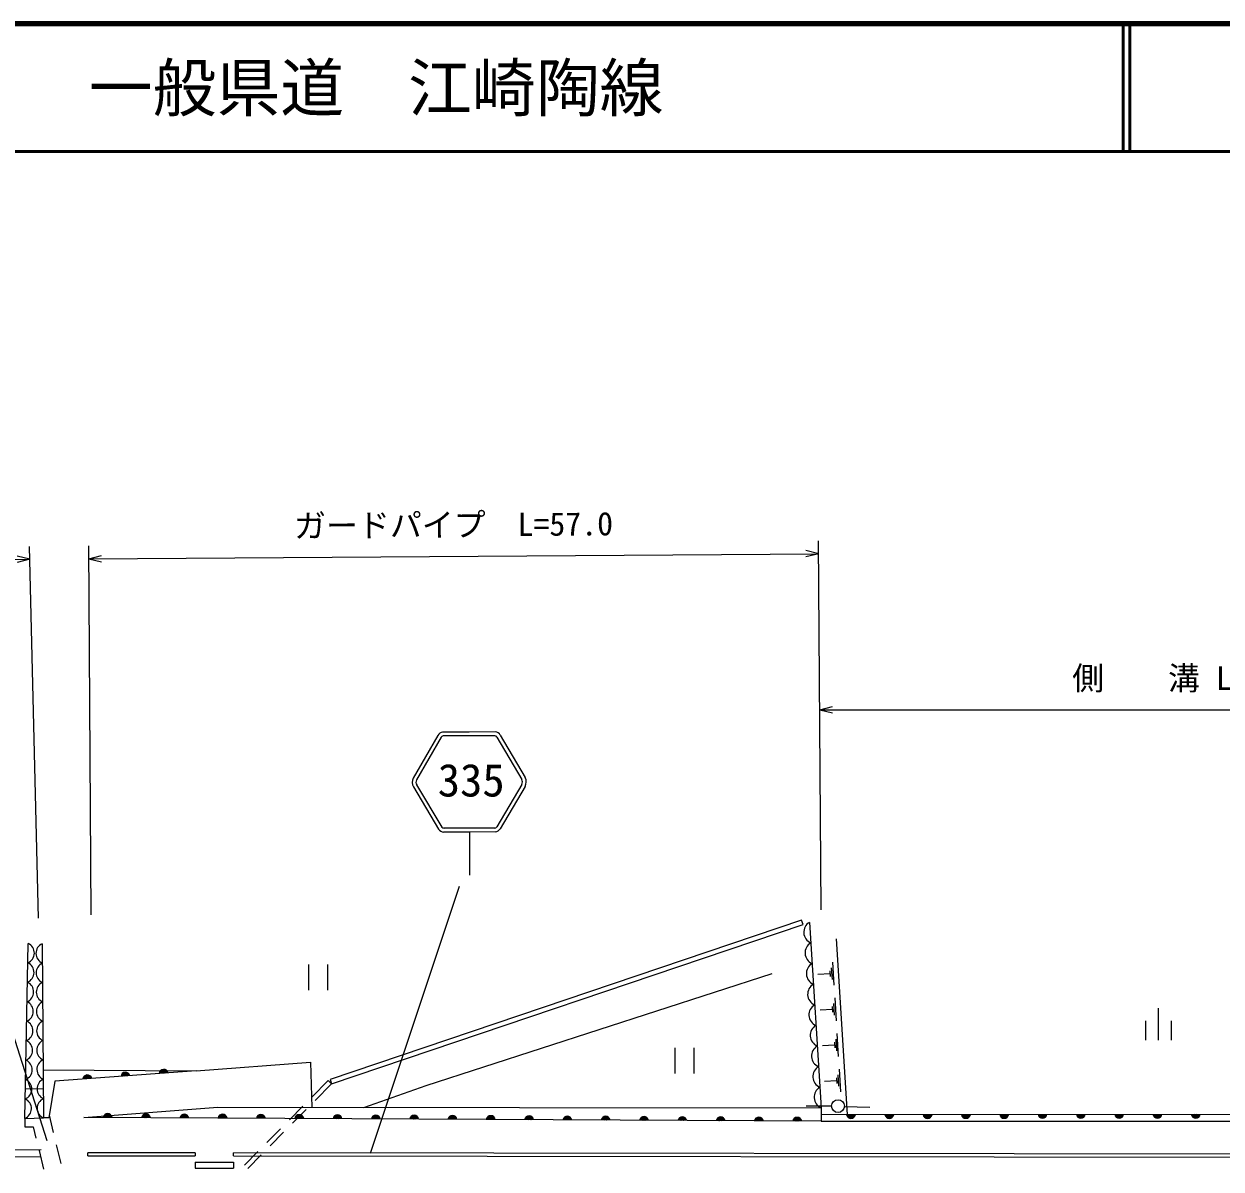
# Model space of a CAD drawing. Units: millimetres, scale not verified. Extents: x 40000 to 680000, y 20000 to 380000.
# Drawn here: x 211662 to 305407, y 290316 to 380000 of the extents above; entities that cross this region are included whole.
import ezdxf
from ezdxf.enums import TextEntityAlignment as Align

# ---------------------------------------------------------------- set-up
doc = ezdxf.new("R2010")
doc.units = ezdxf.units.MM
doc.header["$LTSCALE"] = 1000
for name, color, linetype, lineweight in [('M-BGD', 7, 'Continuous', 13), ('M-STR-HTXT', 7, 'Continuous', 13), ('M-STR-STRC', 7, 'Continuous', 13), ('M-STR-STRD', 7, 'Continuous', 13), ('M-TTL', 2, 'Continuous', 140), ('M-TTL-LINE', 7, 'Continuous', 50)]:
    doc.layers.add(name, color=color, linetype=linetype, lineweight=lineweight)
doc.layers.add('M-TTL-TXT', color=7, linetype='Continuous')
doc.styles.add('ＭＳ ゴシック', font='')
doc.styles.get('ＭＳ ゴシック').set_extended_font_data('MS Gothic')

msp = doc.modelspace()

# ---------------------------------------------------------------- linework, layer by layer
at = {"layer": 'M-BGD'}
for p, q in [((273177, 309639), (274092, 295109)), ((211736, 294285), (211993, 307990)), ((213096, 307963), (213206, 294315)), ((275269, 308335), (276118, 294582)), ((233946, 306330), (233946, 304330)), ((235446, 306330), (235446, 304330)), ((274795, 305615), (273835, 305556)), ((274781, 305840), (274809, 305390)), ((274887, 306073), (274943, 305173)), ((274979, 306530), (275090, 304730)), ((274968, 302817), (274011, 302758)), ((274955, 303042), (274982, 302593)), ((275060, 303274), (275116, 302376)), ((275152, 303730), (275263, 301935)), ((300487, 302916), (300487, 300416)), ((299487, 301916), (299487, 300416)), ((301487, 301916), (301487, 300416)), ((275325, 300934), (275435, 299144)), ((275142, 300025), (274187, 299966)), ((275128, 300248), (275155, 299801)), ((275233, 300480), (275288, 299585)), ((262620, 299799), (262620, 297799)), ((264120, 299799), (264120, 297799)), ((275497, 298144), (275608, 296359)), ((213176, 298092), (225152, 298010)), ((234210, 295944), (235496, 297243)), ((235496, 297243), (235748, 296994)), ((275314, 297237), (274362, 297178)), ((275301, 297460), (275328, 297014)), ((275406, 297690), (275461, 296798)), ((211780, 296638), (213188, 296600)), ((235748, 296994), (234462, 295695)), ((213981, 293190), (213655, 294525)), ((274090, 294057), (216344, 294366)), ((232451, 294167), (233506, 295233)), ((233758, 294984), (232703, 293918)), ((274911, 295243), (272911, 295243)), ((274092, 295109), (274090, 294057)), ((275910, 295225), (277909, 295153)), ((211736, 294285), (213206, 294315)), ((212390, 293626), (212605, 292745)), ((230692, 292391), (231747, 293457)), ((231999, 293207), (230944, 292141)), ((212841, 291773), (213197, 290316)), ((214573, 290761), (214218, 292219)), ((216662, 291359), (216662, 291592)), ((225062, 291581), (225062, 291348)), ((228062, 291344), (228062, 291577)), ((228933, 290614), (229988, 291680)), ((225061, 290848), (225060, 290398)), ((225061, 290848), (228061, 290844)), ((228061, 290844), (228060, 290394)), ((230240, 291431), (229185, 290365)), ((225060, 290398), (228060, 290394))]:
    msp.add_line(p, q, dxfattribs=at)
for points in [[(96685, 333331), (99317, 323847), (101079, 314931), (101925, 311770), (103855, 307379), (105435, 304624), (107813, 301603), (110246, 298946), (113379, 296387), (115365, 295072), (118451, 295129), (140319, 295770), (151935, 295781), (171916, 292603), (177426, 292603), (180768, 291247), (213006, 291291)], [(97215, 333478), (99852, 323974), (101615, 315056), (102446, 311953), (104347, 307627), (105892, 304933), (108232, 301960), (110625, 299347), (113706, 296830), (115526, 295626), (118438, 295679), (140311, 296320), (151662, 296330), (171955, 293103), (177523, 293103), (180743, 291797), (213005, 291841)], [(238279, 295142), (243160, 296873), (270262, 305641)], [(225152, 298010), (234113, 298685), (234199, 295145)], [(225152, 298010), (214072, 297200), (213623, 294317), (213206, 294315)], [(274091, 294580), (308762, 294608), (310918, 296924)], [(216344, 294366), (226849, 295152), (274092, 295109)], [(211736, 294285), (211740, 293614), (212390, 293626)], [(274090, 294057), (308781, 294068), (316280, 294040), (332326, 294190)]]:
    msp.add_lwpolyline(points, dxfattribs=at)
msp.add_lwpolyline([(235748, 296994), (272676, 309458), (272561, 309798), (235633, 297333)], close=True, dxfattribs=at)
msp.add_circle((275411, 295243), 500, dxfattribs=at)
for centre, radius, start, end in [((273632, 308857), 904, 120.15337, 247.04893), ((211649, 307235), 830, 292.34853, 65.50013), ((213427, 307207), 825, 113.65863, 247.26734), ((273733, 307243), 904, 120.15337, 247.04893), ((211620, 305712), 830, 292.34853, 65.50013), ((213439, 305691), 825, 113.65863, 247.26734), ((273835, 305628), 904, 120.15337, 247.04893), ((211592, 304189), 830, 292.34853, 65.50013), ((213452, 304174), 825, 113.65863, 247.26734), ((273936, 304014), 904, 120.15337, 247.04893), ((211563, 302667), 830, 292.34853, 65.50013), ((213464, 302658), 825, 113.65863, 247.26734), ((274038, 302399), 904, 120.15337, 247.04893), ((211535, 301144), 830, 292.34853, 65.50013), ((213476, 301141), 825, 113.65863, 247.26734), ((274140, 300785), 904, 120.15337, 247.04893), ((211506, 299621), 830, 292.34853, 65.50013), ((213488, 299625), 825, 113.65863, 247.26734), ((274241, 299170), 904, 120.15337, 247.04893), ((211478, 298098), 830, 292.34853, 65.50013), ((213501, 298109), 825, 113.65863, 247.26734), ((222608, 297770), 354, 12.97571, 175.38089), ((274343, 297556), 904, 120.15337, 247.04893), ((211449, 296575), 830, 292.34853, 65.50013), ((213513, 296592), 825, 113.65863, 247.26734), ((216624, 297332), 354, 12.97571, 175.38089), ((216624, 297332), 283, 15.19975, 173.15685), ((216624, 297332), 212, 18.94607, 169.41052), ((216624, 297332), 142, 26.6578, 161.69879), ((216624, 297332), 100, 36.97547, 151.38113), ((219616, 297551), 354, 12.97571, 175.38089), ((219616, 297551), 283, 15.19975, 173.15685), ((219616, 297551), 212, 18.94607, 169.41052), ((219616, 297551), 142, 26.6578, 161.69879), ((219616, 297551), 100, 36.97547, 151.38113), ((222608, 297770), 283, 15.19975, 173.15685), ((222608, 297770), 212, 18.94607, 169.41052), ((222608, 297770), 142, 26.6578, 161.69879), ((222608, 297770), 100, 36.97547, 151.38113), ((274444, 295942), 904, 120.15337, 247.04893), ((211420, 295053), 830, 292.34853, 65.50013), ((213525, 295076), 825, 113.65863, 247.26734), ((218217, 294302), 354, 8.49042, 170.8956), ((218217, 294302), 283, 10.71446, 168.67156), ((218217, 294302), 212, 14.46078, 164.92523), ((218217, 294302), 142, 22.17251, 157.2135), ((218217, 294302), 100, 32.49018, 146.89584), ((221217, 294286), 354, 8.49042, 170.8956), ((221217, 294286), 283, 10.71446, 168.67156), ((221217, 294286), 212, 14.46078, 164.92523), ((221217, 294286), 142, 22.17251, 157.2135), ((221217, 294286), 100, 32.49018, 146.89584), ((224217, 294270), 354, 8.49042, 170.8956), ((224217, 294270), 283, 10.71446, 168.67156), ((224217, 294270), 212, 14.46078, 164.92523), ((224217, 294270), 142, 22.17251, 157.2135), ((224217, 294270), 100, 32.49018, 146.89584), ((227217, 294254), 354, 8.49042, 170.8956), ((227217, 294254), 283, 10.71446, 168.67156), ((227217, 294254), 212, 14.46078, 164.92523), ((227217, 294254), 142, 22.17251, 157.2135), ((230217, 294238), 354, 8.49042, 170.8956), ((230217, 294238), 283, 10.71446, 168.67156), ((230217, 294238), 212, 14.46078, 164.92523), ((230217, 294238), 142, 22.17251, 157.2135), ((233217, 294222), 354, 8.49042, 170.8956), ((233217, 294222), 283, 10.71446, 168.67156), ((233217, 294222), 212, 14.46078, 164.92523), ((233217, 294222), 142, 22.17251, 157.2135), ((236217, 294205), 354, 8.49042, 170.8956), ((236217, 294205), 283, 10.71446, 168.67156), ((236217, 294205), 212, 14.46078, 164.92523), ((239217, 294189), 354, 8.49042, 170.8956), ((239217, 294189), 283, 10.71446, 168.67156), ((239217, 294189), 212, 14.46078, 164.92523), ((242217, 294173), 354, 8.49042, 170.8956), ((242217, 294173), 283, 10.71446, 168.67156), ((242217, 294173), 212, 14.46078, 164.92523), ((245217, 294157), 354, 8.49042, 170.8956), ((245217, 294157), 283, 10.71446, 168.67156), ((245217, 294157), 212, 14.46078, 164.92523), ((248217, 294141), 354, 8.49042, 170.8956), ((248217, 294141), 283, 10.71446, 168.67156), ((251217, 294125), 354, 8.49042, 170.8956), ((251217, 294125), 283, 10.71446, 168.67156), ((254217, 294109), 354, 8.49042, 170.8956), ((254217, 294109), 283, 10.71446, 168.67156), ((257217, 294093), 354, 8.49042, 170.8956), ((257217, 294093), 283, 10.71446, 168.67156), ((260217, 294077), 354, 8.49042, 170.8956), ((260217, 294077), 283, 10.71446, 168.67156), ((263217, 294061), 354, 8.49042, 170.8956), ((266217, 294045), 354, 8.49042, 170.8956), ((269217, 294029), 354, 8.49042, 170.8956), ((272217, 294013), 354, 8.49042, 170.8956), ((276426, 294636), 354, 188.84287, 351.24805), ((276426, 294636), 283, 191.06691, 349.02401), ((276426, 294636), 212, 194.81323, 345.27768), ((276426, 294636), 142, 202.52496, 337.56595), ((276426, 294636), 100, 212.84262, 327.24829), ((279426, 294639), 354, 188.84287, 351.24805), ((279426, 294639), 283, 191.06691, 349.02401), ((279426, 294639), 212, 194.81323, 345.27768), ((279426, 294639), 142, 202.52496, 337.56595), ((279426, 294639), 100, 212.84262, 327.24829), ((282426, 294641), 354, 188.84287, 351.24805), ((282426, 294641), 283, 191.06691, 349.02401), ((282426, 294641), 212, 194.81323, 345.27768), ((282426, 294641), 142, 202.52496, 337.56595), ((282426, 294641), 100, 212.84262, 327.24829), ((285426, 294643), 354, 188.84287, 351.24805), ((285426, 294643), 283, 191.06691, 349.02401), ((285426, 294643), 212, 194.81323, 345.27768), ((285426, 294643), 142, 202.52496, 337.56595), ((285426, 294643), 100, 212.84262, 327.24829), ((288426, 294646), 354, 188.84287, 351.24805), ((288426, 294646), 283, 191.06691, 349.02401), ((288426, 294646), 212, 194.81323, 345.27768), ((288426, 294646), 142, 202.52496, 337.56595), ((288426, 294646), 100, 212.84262, 327.24829), ((291426, 294648), 354, 188.84287, 351.24805), ((291426, 294648), 283, 191.06691, 349.02401), ((291426, 294648), 212, 194.81323, 345.27768), ((291426, 294648), 142, 202.52496, 337.56595), ((291426, 294648), 100, 212.84262, 327.24829), ((294426, 294650), 354, 188.84287, 351.24805), ((294426, 294650), 283, 191.06691, 349.02401), ((294426, 294650), 212, 194.81323, 345.27768), ((294426, 294650), 142, 202.52496, 337.56595), ((294426, 294650), 100, 212.84262, 327.24829), ((297426, 294653), 354, 188.84287, 351.24805), ((297426, 294653), 283, 191.06691, 349.02401), ((297426, 294653), 212, 194.81323, 345.27768), ((297426, 294653), 142, 202.52496, 337.56595), ((297426, 294653), 100, 212.84262, 327.24829), ((300426, 294655), 354, 188.84287, 351.24805), ((300426, 294655), 283, 191.06691, 349.02401), ((300426, 294655), 212, 194.81323, 345.27768), ((300426, 294655), 142, 202.52496, 337.56595), ((300426, 294655), 100, 212.84262, 327.24829), ((303426, 294658), 354, 188.84287, 351.24805), ((303426, 294658), 283, 191.06691, 349.02401), ((303426, 294658), 212, 194.81323, 345.27768), ((303426, 294658), 142, 202.52496, 337.56595), ((303426, 294658), 100, 212.84262, 327.24829), ((227217, 294254), 100, 32.49018, 146.89584), ((230217, 294238), 100, 32.49018, 146.89584), ((233217, 294222), 100, 32.49018, 146.89584), ((236217, 294205), 142, 22.17251, 157.2135), ((236217, 294205), 100, 32.49018, 146.89584), ((239217, 294189), 142, 22.17251, 157.2135), ((239217, 294189), 100, 32.49018, 146.89584), ((242217, 294173), 142, 22.17251, 157.2135), ((242217, 294173), 100, 32.49018, 146.89584), ((245217, 294157), 142, 22.17251, 157.2135), ((245217, 294157), 100, 32.49018, 146.89584), ((248217, 294141), 212, 14.46078, 164.92523), ((248217, 294141), 142, 22.17251, 157.2135), ((248217, 294141), 100, 32.49018, 146.89584), ((251217, 294125), 212, 14.46078, 164.92523), ((251217, 294125), 142, 22.17251, 157.2135), ((251217, 294125), 100, 32.49018, 146.89584), ((254217, 294109), 212, 14.46078, 164.92523), ((254217, 294109), 142, 22.17251, 157.2135), ((254217, 294109), 100, 32.49018, 146.89584), ((257217, 294093), 212, 14.46078, 164.92523), ((257217, 294093), 142, 22.17251, 157.2135), ((257217, 294093), 100, 32.49018, 146.89584), ((260217, 294077), 212, 14.46078, 164.92523), ((260217, 294077), 142, 22.17251, 157.2135), ((260217, 294077), 100, 32.49018, 146.89584), ((263217, 294061), 283, 10.71446, 168.67156), ((263217, 294061), 212, 14.46078, 164.92523), ((263217, 294061), 142, 22.17251, 157.2135), ((263217, 294061), 100, 32.49018, 146.89584), ((266217, 294045), 283, 10.71446, 168.67156), ((266217, 294045), 212, 14.46078, 164.92523), ((266217, 294045), 142, 22.17251, 157.2135), ((266217, 294045), 100, 32.49018, 146.89584), ((269217, 294029), 283, 10.71446, 168.67156), ((269217, 294029), 212, 14.46078, 164.92523), ((269217, 294029), 142, 22.17251, 157.2135), ((269217, 294029), 100, 32.49018, 146.89584), ((272217, 294013), 283, 10.71446, 168.67156), ((272217, 294013), 212, 14.46078, 164.92523), ((272217, 294013), 142, 22.17251, 157.2135), ((272217, 294013), 100, 32.49018, 146.89584)]:
    msp.add_arc(centre, radius, start, end, dxfattribs=at)
at = {"layer": 'M-STR-HTXT'}
for p, q in [((274092, 310612), (273892, 339511)), ((212790, 309969), (212106, 339083)), ((216939, 310217), (216739, 339115)), ((216746, 338115), (273899, 338511)), ((273899, 338511), (272897, 338754)), ((273899, 338511), (272900, 338254)), ((114601, 335791), (212129, 338083)), ((212129, 338083), (211124, 338309)), ((212129, 338083), (211136, 337809)), ((216746, 338115), (217745, 338372)), ((216746, 338115), (217748, 337872)), ((273983, 326294), (274983, 326544)), ((273983, 326294), (332136, 326294)), ((273983, 326294), (274983, 326044))]:
    msp.add_line(p, q, dxfattribs=at)
msp.add_lwpolyline([(213484, 292539), (205153, 318555), (184403, 318555)], dxfattribs=at)
at = {"layer": 'M-STR-STRC'}
for p, q in [((244078, 324280), (242147, 320938)), ((244338, 324130), (242407, 320787)), ((248695, 324148), (250654, 320822)), ((248954, 324300), (250912, 320974)), ((242156, 320249), (244136, 316942)), ((242413, 320404), (244393, 317097)), ((250651, 320438), (248698, 317114)), ((250909, 320286), (248957, 316962)), ((246548, 316707), (246548, 313321)), ((238808, 291564), (245757, 312477))]:
    msp.add_line(p, q, dxfattribs=at)
for points in [[(248579, 324550), (246515, 324533), (244451, 324533)], [(248546, 324250), (246517, 324233), (244486, 324233)], [(248541, 317024), (246546, 317007), (244551, 317007)], [(248581, 316724), (246548, 316707), (244513, 316707)]]:
    msp.add_lwpolyline(points, dxfattribs=at)
for centre, radius, start, end in [((244468, 324107), 427, 92.29572, 156.02366), ((248565, 324124), 427, 24.44946, 88.1774), ((244508, 324043), 191, 96.53703, 152.95737), ((248526, 324060), 191, 27.51575, 83.93609), ((242774, 320602), 711, 151.80974, 209.66878), ((242774, 320602), 412, 151.80974, 209.66878), ((250288, 320633), 412, 330.80435, 28.66338), ((250288, 320633), 711, 330.80435, 28.66338), ((244626, 317309), 612, 216.76349, 259.34701), ((244562, 317210), 203, 214.0004, 273.155), ((248529, 317227), 203, 267.31812, 326.47272), ((248463, 317325), 612, 281.12611, 323.70964)]:
    msp.add_arc(centre, radius, start, end, dxfattribs=at)
at = {"layer": 'M-STR-STRD'}
for p, q in [((225062, 291581), (216662, 291592)), ((216662, 291359), (225062, 291348)), ((228062, 291344), (309598, 291241))]:
    msp.add_line(p, q, dxfattribs=at)
msp.add_lwpolyline([(309598, 291241), (309598, 291474), (228062, 291577)], dxfattribs=at)
at = {"layer": 'M-TTL'}
msp.add_line((680000, 380000), (40000, 380000), dxfattribs=at)
at = {"layer": 'M-TTL-LINE'}
for p, q in [((297750, 380000), (297750, 370000)), ((298250, 380000), (298250, 370000)), ((40000, 370000), (680000, 370000))]:
    msp.add_line(p, q, dxfattribs=at)

# ---------------------------------------------------------------- texts
at = {"layer": 'M-STR-HTXT', "style": 'ＭＳ ゴシック'}
msp.add_text('ガードパイプ  L=57.0', height=1833, rotation=0.397, dxfattribs=at).set_placement((245316, 339313), align=Align.BOTTOM_CENTER)
msp.add_text('側\u3000\u3000溝 L=58.0', height=1833, dxfattribs=at).set_placement((303114, 327294), align=Align.BOTTOM_CENTER)
at = {"layer": 'M-STR-STRC', "style": 'ＭＳ ゴシック'}
msp.add_text('335', height=2566, dxfattribs=at).set_placement((244068, 318722), align=Align.BOTTOM_LEFT)
at = {"layer": 'M-TTL-TXT', "style": 'ＭＳ ゴシック'}
msp.add_text('一般県道\u3000江崎陶線', height=3666, dxfattribs=at).set_placement((216734, 375000), align=Align.MIDDLE_LEFT)

doc.saveas('drawing.dxf')
